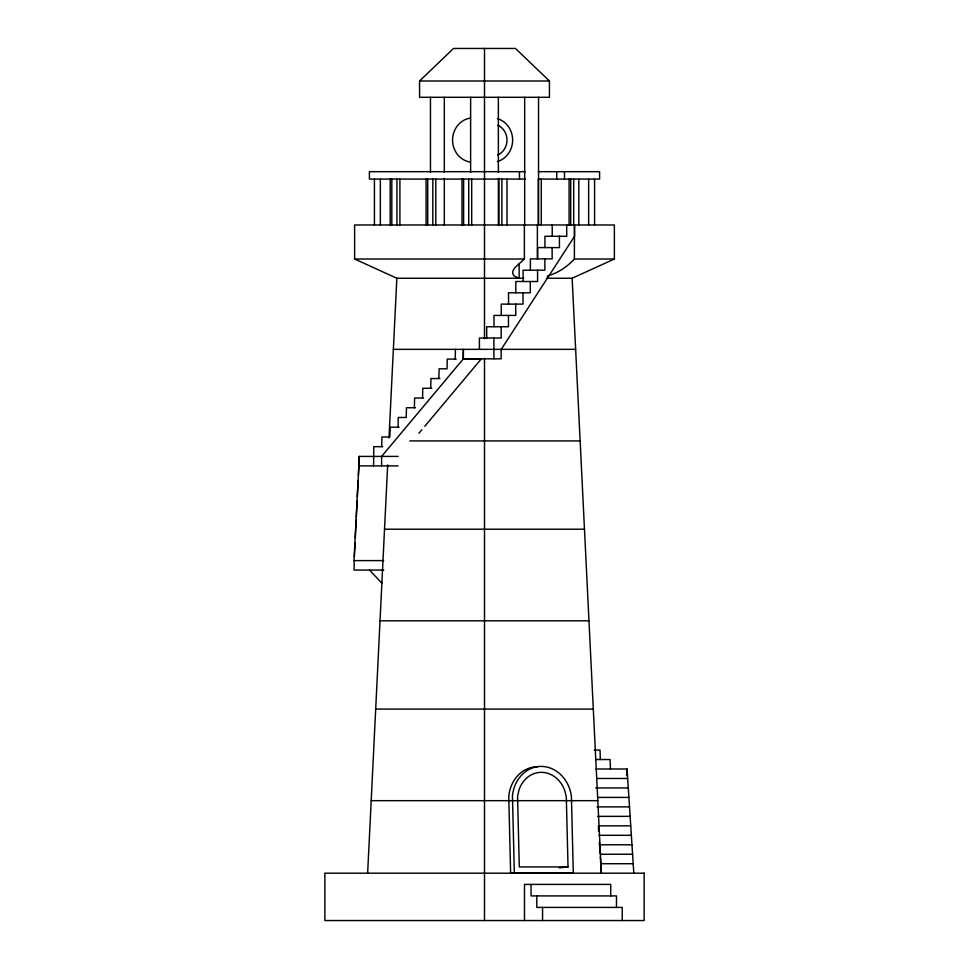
<?xml version="1.0" encoding="UTF-8"?>
<svg xmlns="http://www.w3.org/2000/svg" width="969" height="969" viewBox="0 0 969 969"><rect width="100%" height="100%" fill="white"/><g stroke="black" fill="none" stroke-linecap="round" stroke-linejoin="round"><path stroke-width="1.45" d="M381.738 446.673L381.943 436.946L389.901 436.946L390.107 427.208L399.095 427.208M398.065 427.208L398.271 417.482L406.229 417.482L406.435 407.743L415.422 407.743M414.393 407.743L414.599 398.017L423.586 398.017M422.557 398.017L422.763 388.278L431.75 388.278M430.721 388.278L430.926 378.54L439.914 378.54M438.884 378.54L439.09 368.814L447.048 368.814L447.254 359.075L456.242 359.075M455.212 359.075L455.418 349.349M381.616 465.883L381.616 456.411L463.17 359.075L463.376 349.349L463.376 358.821L501.13 358.821L501.13 349.349M359.342 456.411L353.976 560.603L383.651 560.603M367.639 873.19L387.685 464.866M389.005 437.927L396.854 278.248L354.618 259.014L354.618 224.978L614.382 224.978L614.382 259.014L572.146 278.248L546.443 278.248M358.881 465.883L358.421 475.355M358.07 480.769L357.331 497M357.064 501.07L356.326 517.301M356.144 520.014L355.32 537.601M355.114 543.015L354.4 556.545M501.239 349.349L574.544 236.279L574.496 224.978L574.363 259.014C567.022 267.02 557.841 273.088 547.328 275.983M418.947 433.24L421.854 429.764M424.773 426.287L481.145 359.075L463.17 359.075M419.565 81.008L453.54 48.45L515.46 48.45L549.435 81.008L549.435 97.288L419.565 97.288L419.565 81.008L549.435 81.008M524.386 224.978L524.386 259.014L514.757 267.783L512.916 270.848L512.722 273.633L514.176 275.983L519.142 278.248L519.142 263.447M559.174 867.8L568.028 866.928L566.296 796.736L564.661 790.256A28.428 24.588 84.4 0 0 541.332 772.341A28.428 24.588 84.4 0 0 518.899 790.256L517.567 796.736L519.299 866.928L568.028 866.928M514.321 872.827L512.444 795.961A34.375 29.736 84.4 0 1 541.187 766.406A34.375 29.736 84.4 0 1 571.395 795.961L573.285 872.827L510.627 873.19L508.749 796.324A34.375 29.736 84.4 0 1 537.492 766.758M525.234 171.683L369.407 171.683L369.407 179.083L525.234 179.083M538.316 171.683L599.593 171.683L599.593 179.083L538.328 179.083L538.328 224.978M354.618 259.014L524.386 259.014M574.363 259.014L614.382 259.014M396.854 278.248L523.793 278.248M393.353 349.349L575.647 349.349M409.778 440.919L580.14 440.919M382.767 446.673L373.792 446.673L373.574 465.883M398.138 456.411L359.184 456.411L359.184 465.883M358.566 465.883L398.138 465.883M384.523 529.219L584.477 529.219M383.76 570.075L354.133 570.075L354.133 560.603M380.03 620.802L588.97 620.802M375.693 709.09L593.307 709.09M594.324 750.054L600.041 750.054L600.332 759.526M595.826 759.526L610.119 759.526L610.409 768.998M596.08 768.998L627.052 768.998L633.811 873.19M596.698 778.47L627.658 778.47M595.838 787.942L628.275 787.942M597.921 797.414L628.893 797.414M371.2 800.673L597.8 800.673M597.061 806.886L629.499 806.886M597.679 816.358L630.116 816.358M598.297 825.83L630.734 825.83M598.915 835.302L631.352 835.302M599.52 844.774L631.958 844.774M600.138 854.246L632.575 854.246M600.756 863.718L633.193 863.718M369.564 570.075L381.968 583.29M598.382 827.187L598.648 831.245M599.351 842.073L600.053 852.89M600.308 856.959L601.361 873.19L572.146 278.248M566.683 224.978L566.732 236.279L544.917 236.279L544.966 247.592M559.404 236.279L559.452 247.592L537.638 247.592L537.686 258.893M552.197 224.978L552.245 236.279M552.124 247.592L552.16 258.893L530.358 258.893L530.394 270.194M544.844 258.893L544.881 270.194L523.078 270.194L523.115 281.507M537.565 270.194L537.601 281.507L515.799 281.507L515.835 292.808M530.273 281.507L530.322 292.808L508.507 292.808L508.555 304.121M522.994 292.808L523.042 304.121L501.227 304.121L501.276 315.422M515.714 304.121L515.762 315.422L493.948 315.422L493.996 326.735M508.434 315.422L508.483 326.735L486.668 326.735L486.717 338.036M501.155 326.735L501.203 338.036L479.389 338.036L479.437 349.349M493.875 338.036L493.911 358.821M627.052 768.998L627.052 775.757M622.219 920.55L622.219 907.408L536.802 907.408L536.802 895.913M616.478 907.408L616.478 895.913L531.048 895.913L531.048 884.406M610.724 895.913L610.724 884.406L524.483 884.406L524.483 920.55M594.578 179.083L594.578 224.978M588.655 179.083L588.655 224.978M578.808 179.083L578.808 224.978M573.684 179.083L573.684 224.978M570.717 179.083L570.717 224.978M569.094 179.083L569.094 224.978M564.491 171.683L564.491 179.083M556.727 171.683L556.727 179.083M542.555 907.408L542.555 920.55M541.283 179.083L541.283 224.978M538.546 97.288L538.546 224.978M537.383 224.978L537.383 259.014M524.677 97.288L524.677 224.978M519.469 171.683L519.469 179.083M507.017 179.083L507.017 224.978M501.894 179.083L501.894 224.978M498.926 179.083L498.926 224.978M498.369 97.288L498.369 172.397M498.369 178.405L498.369 224.978M484.5 48.45L484.5 338.762M484.5 358.348L484.5 920.55M471.697 179.083L471.697 224.978M470.631 97.288L470.631 172.397M468.73 179.083L468.73 224.978M463.606 179.083L463.606 224.978M461.983 179.083L461.983 224.978M444.323 97.288L444.323 172.397M444.323 178.405L444.323 224.978M435.796 179.083L435.796 224.978M432.84 179.083L432.84 224.978M430.454 97.288L430.454 172.397M427.717 179.083L427.717 224.978M426.081 179.083L426.081 224.978M399.906 179.083L399.906 224.978M396.939 179.083L396.939 224.978M391.815 179.083L391.815 224.978M390.192 179.083L390.192 224.978M380.345 179.083L380.345 224.978M374.422 179.083L374.422 224.978M470.437 162.089A22.202 20.567 -90 0 1 452.571 140.069A22.202 20.567 -90 0 1 470.474 118.073M497.412 118.642A22.202 20.567 -90 0 1 512.637 140.105A22.202 20.567 -90 0 1 497.376 161.532M497.8 125.195A16.122 14.935 -90 0 1 507.005 140.093A16.122 14.935 -90 0 1 497.775 154.979M644.131 873.19L324.869 873.19L324.869 920.55L644.131 920.55L644.131 873.19"/></g></svg>
